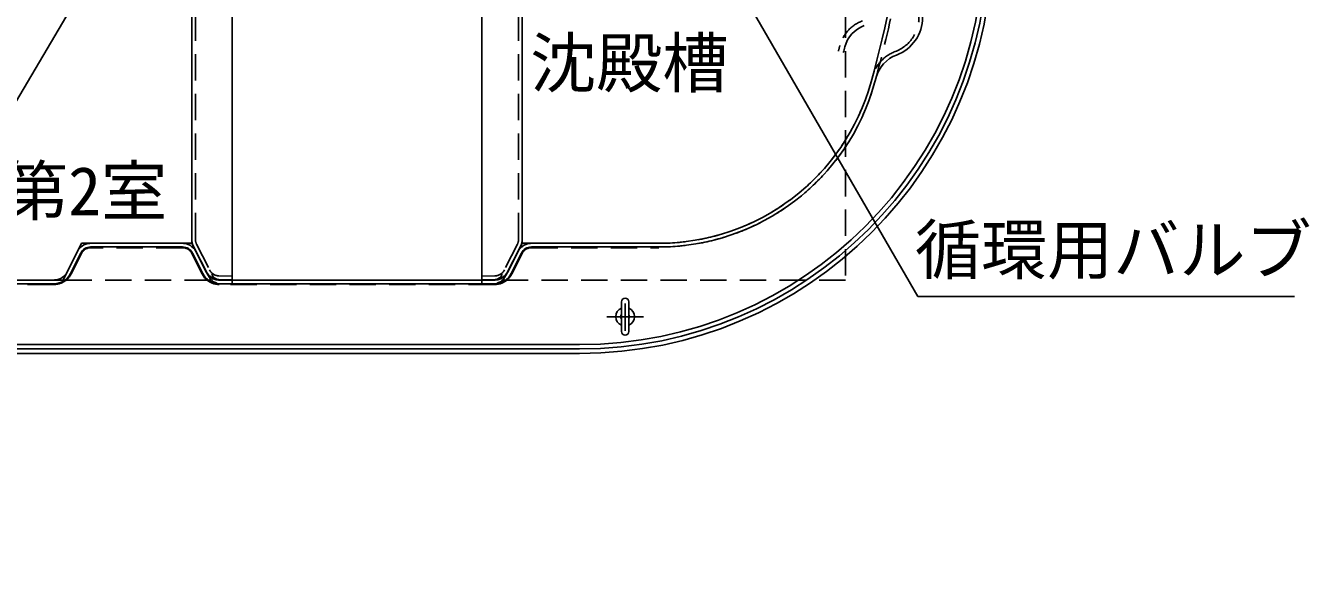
# Model space of a CAD drawing. Units: millimetres, scale not verified. Extents: x -22790 to 8910, y -6308 to 6308.
# Drawn here: x -4822 to -3074, y -168 to 590 of the extents above; entities that cross this region are included whole.
import ezdxf
from ezdxf.enums import TextEntityAlignment as Align

# ---------------------------------------------------------------- set-up
doc = ezdxf.new("R2010")
doc.units = ezdxf.units.MM
doc.header["$LTSCALE"] = 30
for name, pattern in [('CHAIN1', [8, 5, -1, 1, -1]), ('DASHED1', [1.8, 1.2, -0.6]), ('DOUBLE_CHAIN1', [8.8, 5, -1, 0.6, -0.6, 0.6, -1])]:
    doc.linetypes.add(name, pattern=pattern)
for name, color, linetype, lineweight in [('0-2_空気管', 3, 'Continuous', 25), ('0-5_機器', 3, 'Continuous', 25), ('0-6_文字', 3, 'Continuous', 25)]:
    doc.layers.add(name, color=color, linetype=linetype, lineweight=lineweight)
doc.styles.add('ＭＳ ゴシック', font='')
doc.styles.get('ＭＳ ゴシック').set_extended_font_data('MS Gothic')

msp = doc.modelspace()

# ---------------------------------------------------------------- linework, layer by layer
at = {"layer": '0-2_空気管'}
for p, q in [((-4540.8, 1749.55), (-4540.8, 237.95)), ((-4200.8, 1749.55), (-4200.8, 237.95)), ((-4595.79, 1693.75), (-4595.79, 293.75)), ((-4145.8, 293.75), (-4145.8, 1693.75)), ((-4751.32, 282.7), (-4765.27, 254.81)), ((-4746.85, 280.46), (-4760.79, 252.57)), ((-4608.15, 293.75), (-4733.43, 293.75)), ((-4608.15, 288.75), (-4733.43, 288.75)), ((-4580.79, 252.57), (-4594.74, 280.46)), ((-4573.11, 249.39), (-4593.68, 290.53)), ((-4576.32, 254.81), (-4590.27, 282.7)), ((-4168.48, 249.39), (-4147.91, 290.53)), ((-4165.27, 254.81), (-4151.32, 282.7)), ((-4160.8, 252.57), (-4146.85, 280.46)), ((-4133.43, 293.75), (-3960.11, 293.75)), ((-4133.43, 288.75), (-3960.11, 288.75)), ((-4783.16, 243.75), (-5138.43, 243.75)), ((-4783.16, 238.75), (-5138.43, 238.75)), ((-4540.8, 243.97), (-4558.8, 244.44)), ((-4558.44, 243.75), (-4183.16, 243.75)), ((-4558.44, 238.75), (-4183.16, 238.75)), ((-4540.8, 237.95), (-4555.75, 238.34)), ((-4200.8, 243.97), (-4182.79, 244.44)), ((-4200.8, 237.95), (-4185.84, 238.34)), ((-4010.8, 214), (-4010.8, 173.5)), ((-4000.8, 214), (-4000.8, 173.5)), ((-4067.8, 155.75), (-5836.71, 155.75)), ((-4067.8, 149.75), (-5836.71, 149.75)), ((-4067.8, 143.75), (-5836.71, 143.75))]:
    msp.add_line(p, q, dxfattribs=at)
at = {"layer": '0-2_空気管', "linetype": 'DASHED1'}
for p, q in [((-4590.79, 299.47), (-4590.79, 1688.03)), ((-4150.8, 299.47), (-4150.8, 1688.03)), ((-4595.79, 488.33), (-4595.79, 293.75)), ((-4145.8, 293.75), (-4145.8, 488.33)), ((-4751.32, 282.7), (-4765.27, 254.81)), ((-4745.96, 280.01), (-4759.9, 252.12)), ((-4608.15, 293.75), (-4733.43, 293.75)), ((-4608.15, 287.75), (-4733.43, 287.75)), ((-4581.69, 252.12), (-4595.63, 280.01)), ((-4576.32, 254.81), (-4590.27, 282.7)), ((-4589.21, 292.77), (-4568.64, 251.62)), ((-4152.38, 292.77), (-4172.95, 251.62)), ((-4165.27, 254.81), (-4151.32, 282.7)), ((-4145.96, 280.01), (-4159.9, 252.12)), ((-4133.43, 293.75), (-3960.11, 293.75)), ((-4133.43, 287.75), (-3960.11, 287.75)), ((-4558.67, 249.43), (-4540.8, 248.97)), ((-4200.8, 248.97), (-4182.93, 249.43)), ((-4783.16, 243.75), (-5138.43, 243.75)), ((-4783.16, 237.75), (-5138.43, 237.75)), ((-4183.16, 243.75), (-4558.44, 243.75)), ((-4183.16, 237.75), (-4558.44, 237.75)), ((-4555.62, 243.34), (-4540.8, 242.95)), ((-4185.97, 243.34), (-4200.8, 242.95))]:
    msp.add_line(p, q, dxfattribs=at)
at = {"layer": '0-2_空気管', "linetype": 'DOUBLE_CHAIN1'}
for p, q in [((-4765.27, 254.81), (-4770.79, 243.75)), ((-4770.79, 243.75), (-4783.16, 243.75))]:
    msp.add_line(p, q, dxfattribs=at)
at = {"layer": '0-2_空気管', "linetype": 'CHAIN1'}
for p, q in [((-4005.8, 174.6), (-4005.8, 211.59)), ((-4030.8, 193.75), (-3980.8, 193.75))]:
    msp.add_line(p, q, dxfattribs=at)
at = {"layer": '0-2_空気管', "linetype": 'DOUBLE_CHAIN1'}
for points in [[(-4733.43, 293.75), (-4745.79, 293.75), (-4751.32, 282.7)], [(-4590.27, 282.7), (-4595.79, 293.75), (-4608.15, 293.75)], [(-4151.32, 282.7), (-4145.8, 293.75), (-4133.43, 293.75)]]:
    msp.add_lwpolyline(points, dxfattribs=at)
at = {"layer": '0-2_空気管'}
for centre, radius, start, end in [((-5405.8, 993.75), 1800, 344.534, 0), ((-4067.8, 705.75), 556, 270, 0), ((-4067.8, 705.75), 562, 270, 0), ((-4067.8, 705.75), 550, 270, 0), ((-3655.8, 601.82), 55, 290.576, 0), ((-3665.2, 550.13), 43, 110.576, 164.784), ((-5450.34, 1035.68), 1807, 344.534, 344.784), ((-3620.65, 508.21), 45, 110.576, 164.784), ((-3960.11, 593.75), 300, 270, 344.534), ((-3960.11, 593.75), 305, 270, 344.534), ((-5405.8, 993.75), 1805, 344.534, 344.784), ((-4575.79, 299.47), 20, 180, 206.564), ((-4165.8, 299.47), 20, 333.436, 0), ((-4733.43, 273.75), 20, 90, 153.435), ((-4733.43, 273.75), 15, 90, 153.435), ((-4608.15, 273.75), 20, 26.565, 90), ((-4608.15, 273.75), 15, 26.565, 90), ((-4133.43, 273.75), 20, 90, 153.435), ((-4133.43, 273.75), 15, 90, 153.435), ((-4783.16, 263.75), 20, 270, 333.435), ((-4783.16, 263.75), 25, 270, 333.435), ((-4558.43, 263.75), 25, 206.565, 270), ((-4558.43, 263.75), 20, 206.565, 270), ((-4558.27, 264.43), 20, 206.564, 268.5), ((-4555.22, 258.33), 20, 206.564, 268.5), ((-4186.37, 258.33), 20, 271.5, 333.436), ((-4183.16, 263.75), 25, 270, 333.435), ((-4183.32, 264.43), 20, 271.5, 333.436), ((-4005.8, 214), 5, 0, 180), ((-4005.8, 193.75), 12.75, 113.089, 246.911), ((-4005.8, 193.75), 6, 146.443, 213.557), ((-4005.8, 193.75), 12.75, 293.089, 66.911), ((-4005.8, 193.75), 6, 326.443, 33.557), ((-4005.8, 173.5), 5, 180, 0)]:
    msp.add_arc(centre, radius, start, end, dxfattribs=at)
at = {"layer": '0-2_空気管', "linetype": 'DASHED1'}
for centre, radius, start, end in [((-5405.8, 993.75), 1805, 344.534, 0), ((-3665.2, 550.13), 50, 110.576, 164.784), ((-3655.8, 601.82), 50, 290.576, 0), ((-5450.34, 1035.68), 1800, 344.534, 344.784), ((-3620.65, 508.21), 50, 110.576, 164.784), ((-3960.11, 593.75), 300, 270, 344.534), ((-3960.11, 593.75), 305, 270, 344.534), ((-5405.8, 993.75), 1800, 344.534, 344.784), ((-4575.79, 299.47), 15, 180, 206.564), ((-4165.8, 299.47), 15, 333.436, 0), ((-4733.43, 273.75), 20, 90, 153.435), ((-4733.43, 273.75), 14, 90, 153.435), ((-4608.15, 273.75), 20, 26.565, 90), ((-4608.15, 273.75), 14, 26.565, 90), ((-4133.43, 273.75), 20, 90, 153.435), ((-4133.43, 273.75), 14, 90, 153.435), ((-4783.16, 263.75), 20, 270, 333.435), ((-4783.16, 263.75), 26, 270, 333.435), ((-4558.43, 263.75), 26, 206.565, 270), ((-4558.43, 263.75), 20, 206.565, 270), ((-4558.27, 264.43), 15, 206.564, 268.5), ((-4555.22, 258.33), 15, 206.564, 268.5), ((-4186.37, 258.33), 15, 271.5, 333.436), ((-4183.16, 263.75), 20, 270, 333.435), ((-4183.16, 263.75), 26, 270, 333.435), ((-4183.32, 264.43), 15, 271.5, 333.436)]:
    msp.add_arc(centre, radius, start, end, dxfattribs=at)
at = {"layer": '0-5_機器', "color": 2, "linetype": 'DASHED1'}
for p, q in [((-3705.8, 1743.75), (-3705.8, 243.75)), ((-3705.8, 243.75), (-6105.8, 243.75))]:
    msp.add_line(p, q, dxfattribs=at)
at = {"layer": '0-6_文字'}
for p, q in [((-5221.29, -168.28), (-4553.37, 964.94)), ((-4018.6, 933.61), (-3607.31, 221.24)), ((-3094.55, 221.24), (-3607.31, 221.24))]:
    msp.add_line(p, q, dxfattribs=at)

# ---------------------------------------------------------------- texts
at = {"layer": '0-6_文字', "color": 4, "style": 'ＭＳ ゴシック'}
for s, p in [('沈殿槽', (-4135.15, 486.78)), ('嫌気ろ床槽第2室', (-5303.99, 312.29)), ('循環用バルブ', (-3611.31, 232.24))]:
    msp.add_text(s, height=65.98, dxfattribs=at).set_placement(p, align=Align.BOTTOM_LEFT)

doc.saveas('drawing.dxf')
